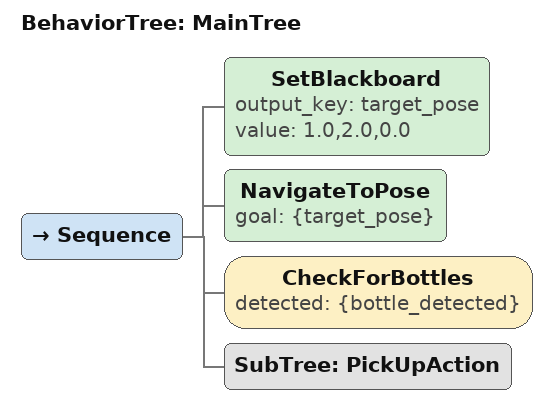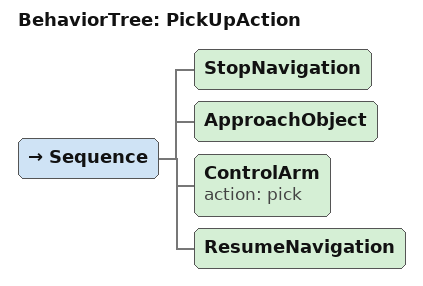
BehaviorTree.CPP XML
<root main_tree_to_execute="MainTree">
  <BehaviorTree ID="MainTree">
    <Sequence>
      <!-- 设置目标点 -->
      <SetBlackboard output_key="target_pose" value="1.0,2.0,0.0"/>

      <!-- 导航到目标点 -->
      <NavigateToPose goal="{target_pose}"/>

      <!-- 检测瓶子 -->
      <CheckForBottles detected="{bottle_detected}"/>

      <!-- 如果检测到瓶子，执行拾取 -->
      <SubTree ID="PickUpAction"/>
    </Sequence>
  </BehaviorTree>

  <BehaviorTree ID="PickUpAction">
    <Sequence>
      <!-- 停止导航 -->
      <StopNavigation/>

      <!-- 视觉伺服对准 -->
      <ApproachObject/>

      <!-- 执行抓取 -->
      <ControlArm action="pick"/>

      <!-- 恢复导航 -->
      <ResumeNavigation/>
    </Sequence>
  </BehaviorTree>
</root>
